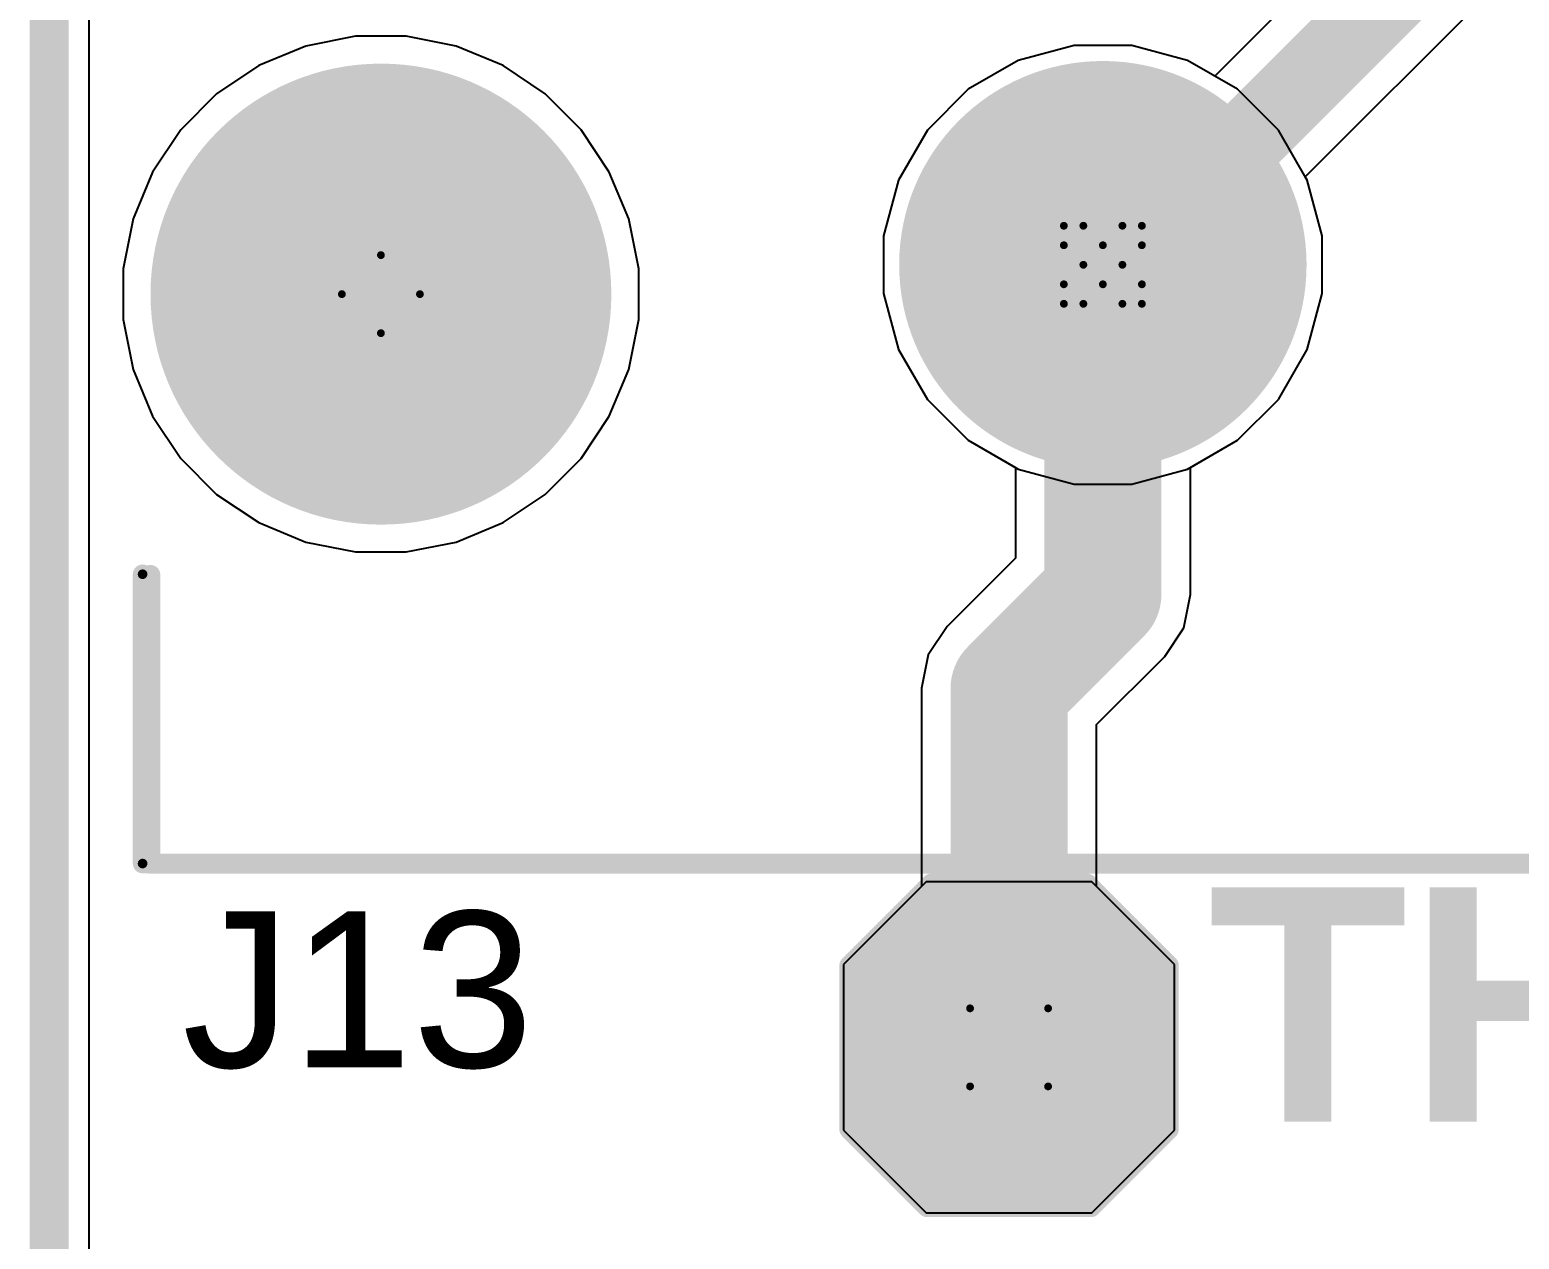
# Model space of a CAD drawing. Header units: inches. Extents: x 0 to 13.9, y -0.2 to 3.4.
# Drawn here: x -0.005 to 0.3768, y 0.2499 to 0.5597 of the extents above; entities that cross this region are included whole.
import ezdxf

# ---------------------------------------------------------------- set-up
doc = ezdxf.new("R2010")
doc.units = ezdxf.units.IN
doc.header["$MEASUREMENT"] = 0
for name, color, linetype in [('Board_Outline', 216, 'Continuous'), ('Bottom Layer', 5, 'Continuous'), ('Bottom Solder', 6, 'Continuous'), ('Drill Drawing', 1, 'Continuous'), ('Layer 1', 16, 'Continuous'), ('Layer 2', 76, 'Continuous'), ('Mechanical 4', 56, 'Continuous'), ('Mechanical 6', 56, 'Continuous'), ('Multi-Layer', 9, 'Continuous'), ('Pad Holes', 156, 'Continuous'), ('Top Layer', 1, 'Continuous'), ('Top Overlay', 2, 'Continuous'), ('Top Solder', 216, 'Continuous')]:
    doc.layers.add(name, color=color, linetype=linetype)
doc.styles.add('Arial', font='', dxfattribs={"height": 0.2})
doc.styles.add('Arial_Bold', font='', dxfattribs={"height": 0.2})
doc.styles.get('Arial').set_extended_font_data('Arial')
doc.styles.get('Arial_Bold').set_extended_font_data('Arial', bold=True)

msp = doc.modelspace()

# ---------------------------------------------------------------- hatches: boundary and pattern name
at = {"layer": 'Bottom Layer'}
h = msp.add_hatch(color=5, dxfattribs=at)
edge = h.paths.add_edge_path()
edge.add_arc((0.27004, 0.49952), 0.04921, 0, 360)
msp.add_hatch(color=5, dxfattribs=at).paths.add_polyline_path([(0.26372, 0.33443), (0.22828, 0.33443), (0.21057, 0.31672), (0.21057, 0.28128), (0.22828, 0.26357), (0.26372, 0.26357), (0.28143, 0.28128), (0.28143, 0.31672)])
at = {"layer": 'Bottom Solder'}
h = msp.add_hatch(color=6, dxfattribs=at)
edge = h.paths.add_edge_path()
edge.add_arc((0.27004, 0.49952), 0.05221, 0, 360)
h = msp.add_hatch(color=6, dxfattribs=at)
edge = h.paths.add_edge_path()
edge.add_arc((0.085, 0.492), 0.003, 0, 360)
msp.add_hatch(color=6, dxfattribs=at).paths.add_polyline_path([(0.26572, 0.33843), (0.22628, 0.33843), (0.20657, 0.31872), (0.20657, 0.27928), (0.22628, 0.25957), (0.26572, 0.25957), (0.28543, 0.27928), (0.28543, 0.31872)])
at = {"layer": 'Layer 1'}
h = msp.add_hatch(color=16, dxfattribs=at)
edge = h.paths.add_edge_path()
edge.add_arc((0.27004, 0.49952), 0.04921, 0, 360)
msp.add_hatch(color=16, dxfattribs=at).paths.add_polyline_path([(0.26372, 0.33443), (0.22828, 0.33443), (0.21057, 0.31672), (0.21057, 0.28128), (0.22828, 0.26357), (0.26372, 0.26357), (0.28143, 0.28128), (0.28143, 0.31672)])
at = {"layer": 'Layer 2'}
h = msp.add_hatch(color=76, dxfattribs=at)
edge = h.paths.add_edge_path()
edge.add_arc((0.27004, 0.49952), 0.04921, 0, 360)
msp.add_hatch(color=76, dxfattribs=at).paths.add_polyline_path([(0.26372, 0.33443), (0.22828, 0.33443), (0.21057, 0.31672), (0.21057, 0.28128), (0.22828, 0.26357), (0.26372, 0.26357), (0.28143, 0.28128), (0.28143, 0.31672)])
at = {"layer": 'Mechanical 4'}
h = msp.add_hatch(color=56, dxfattribs=at)
edge = h.paths.add_edge_path()
edge.add_arc((0.02391, 0.42023), 0.00125, 0, 360)
h = msp.add_hatch(color=56, dxfattribs=at)
edge = h.paths.add_edge_path()
edge.add_arc((0.02391, 0.3461), 0.00125, 0, 360)
h = msp.add_hatch(color=56, dxfattribs=at)
edge = h.paths.add_edge_path()
edge.add_arc((0.02391, 0.3461), 0.00125, 0, 360)
at = {"layer": 'Multi-Layer'}
h = msp.add_hatch(color=9, dxfattribs=at)
edge = h.paths.add_edge_path()
edge.add_arc((0.27004, 0.49952), 0.04921, 0, 360)
msp.add_hatch(color=9, dxfattribs=at).paths.add_polyline_path([(0.26372, 0.33443), (0.22828, 0.33443), (0.21057, 0.31672), (0.21057, 0.28128), (0.22828, 0.26357), (0.26372, 0.26357), (0.28143, 0.28128), (0.28143, 0.31672)])
at = {"layer": 'Pad Holes'}
h = msp.add_hatch(color=7, dxfattribs=at)
edge = h.paths.add_edge_path()
edge.add_arc((0.085, 0.492), 0.05906, 0, 360)
h = msp.add_hatch(color=7, dxfattribs=at)
edge = h.paths.add_edge_path()
edge.add_arc((0.27004, 0.49952), 0.03543, 0, 360)
h = msp.add_hatch(color=7, dxfattribs=at)
edge = h.paths.add_edge_path()
edge.add_arc((0.02391, 0.42023), 0.00125, 0, 360)
h = msp.add_hatch(color=7, dxfattribs=at)
edge = h.paths.add_edge_path()
edge.add_arc((0.02391, 0.3461), 0.00125, 0, 360)
h = msp.add_hatch(color=7, dxfattribs=at)
edge = h.paths.add_edge_path()
edge.add_arc((0.02391, 0.3461), 0.00125, 0, 360)
h = msp.add_hatch(color=7, dxfattribs=at)
edge = h.paths.add_edge_path()
edge.add_arc((0.246, 0.299), 0.01811, 0, 360)
at = {"layer": 'Top Layer'}
h = msp.add_hatch(color=1, dxfattribs=at)
edge = h.paths.add_edge_path()
edge.add_arc((0.27004, 0.49952), 0.04921, 0, 360)
msp.add_hatch(color=1, dxfattribs=at).paths.add_polyline_path([(0.26372, 0.33443), (0.22828, 0.33443), (0.21057, 0.31672), (0.21057, 0.28128), (0.22828, 0.26357), (0.26372, 0.26357), (0.28143, 0.28128), (0.28143, 0.31672)])
at = {"layer": 'Top Solder'}
h = msp.add_hatch(color=216, dxfattribs=at)
edge = h.paths.add_edge_path()
edge.add_arc((0.27004, 0.49952), 0.05221, 0, 360)
h = msp.add_hatch(color=216, dxfattribs=at)
edge = h.paths.add_edge_path()
edge.add_arc((0.085, 0.492), 0.003, 0, 360)
msp.add_hatch(color=216, dxfattribs=at).paths.add_polyline_path([(0.26572, 0.33843), (0.22628, 0.33843), (0.20657, 0.31872), (0.20657, 0.27928), (0.22628, 0.25957), (0.26572, 0.25957), (0.28543, 0.27928), (0.28543, 0.31872)])

# ---------------------------------------------------------------- linework, layer by layer
at = {"layer": 'Board_Outline'}
msp.add_lwpolyline([(0, 0, 0.01, 0.01, 0), (0, 3.25, 0.01, 0.01, 0)], format="xyseb", dxfattribs=at)
at = {"layer": 'Bottom Layer'}
for p, q in [((0.0102, 0.0102), (0.0102, 3.2398)), ((0.3491, 0.59826), (0.29871, 0.54787)), ((0.32193, 0.52206), (0.36853, 0.56867)), ((0.07849, 0.55806), (0.06573, 0.55552)), ((0.09151, 0.55806), (0.07849, 0.55806)), ((0.10427, 0.55552), (0.09151, 0.55806)), ((0.06573, 0.55552), (0.05371, 0.55054)), ((0.11629, 0.55054), (0.10427, 0.55552)), ((0.26264, 0.55573), (0.24834, 0.5519)), ((0.27744, 0.55573), (0.26264, 0.55573)), ((0.29174, 0.5519), (0.27744, 0.55573)), ((0.05371, 0.55054), (0.04289, 0.54331)), ((0.12711, 0.54331), (0.11629, 0.55054)), ((0.24834, 0.5519), (0.23552, 0.5445)), ((0.29871, 0.54787), (0.29174, 0.5519)), ((0.04289, 0.54331), (0.03369, 0.53411)), ((0.13631, 0.53411), (0.12711, 0.54331)), ((0.23552, 0.5445), (0.22506, 0.53404)), ((0.03369, 0.53411), (0.02646, 0.52329)), ((0.14354, 0.52329), (0.13631, 0.53411)), ((0.22506, 0.53404), (0.21766, 0.52122)), ((0.02646, 0.52329), (0.02148, 0.51127)), ((0.14852, 0.51127), (0.14354, 0.52329)), ((0.21766, 0.52122), (0.21383, 0.50692)), ((0.32242, 0.52122), (0.32193, 0.52206)), ((0.32625, 0.50692), (0.32242, 0.52122)), ((0.02148, 0.51127), (0.01894, 0.49851)), ((0.15106, 0.49851), (0.14852, 0.51127)), ((0.21383, 0.50692), (0.21383, 0.49212)), ((0.32625, 0.49212), (0.32625, 0.50692)), ((0.01894, 0.49851), (0.01894, 0.48549)), ((0.15106, 0.48549), (0.15106, 0.49851)), ((0.21383, 0.49212), (0.21766, 0.47782)), ((0.32242, 0.47782), (0.32625, 0.49212)), ((0.01894, 0.48549), (0.02148, 0.47273)), ((0.14852, 0.47273), (0.15106, 0.48549)), ((0.21766, 0.47782), (0.22506, 0.465)), ((0.31502, 0.465), (0.32242, 0.47782)), ((0.02148, 0.47273), (0.02646, 0.46071)), ((0.14354, 0.46071), (0.14852, 0.47273)), ((0.22506, 0.465), (0.23552, 0.45454)), ((0.30455, 0.45454), (0.31502, 0.465)), ((0.02646, 0.46071), (0.03369, 0.44989)), ((0.13631, 0.44989), (0.14354, 0.46071)), ((0.23552, 0.45454), (0.24834, 0.44714)), ((0.29174, 0.44714), (0.30455, 0.45454)), ((0.03369, 0.44989), (0.04289, 0.44069)), ((0.12711, 0.44069), (0.13631, 0.44989)), ((0.24834, 0.44714), (0.26264, 0.44331)), ((0.27744, 0.44331), (0.29174, 0.44714)), ((0.26264, 0.44331), (0.27744, 0.44331)), ((0.04289, 0.44069), (0.05371, 0.43346)), ((0.11629, 0.43346), (0.12711, 0.44069)), ((0.05371, 0.43346), (0.06573, 0.42848)), ((0.10427, 0.42848), (0.11629, 0.43346)), ((0.06573, 0.42848), (0.07849, 0.42594)), ((0.09151, 0.42594), (0.10427, 0.42848)), ((0.07849, 0.42594), (0.09151, 0.42594)), ((0.22478, 0.34143), (0.20357, 0.32022)), ((0.26722, 0.34143), (0.22478, 0.34143)), ((0.28843, 0.32022), (0.26722, 0.34143)), ((0.20357, 0.32022), (0.20357, 0.27778)), ((0.28843, 0.27778), (0.28843, 0.32022)), ((0.20357, 0.27778), (0.22478, 0.25657)), ((0.26722, 0.25657), (0.28843, 0.27778)), ((0.22478, 0.25657), (0.26722, 0.25657))]:
    msp.add_line(p, q, dxfattribs=at)
msp.add_lwpolyline([(0.27246, 0.4971, 0.02, 0.02, 0), (0.36135, 0.586, 0.02, 0.02, 0)], format="xyseb", dxfattribs=at)
msp.add_lwpolyline([(0.26746, 0.4971, 0.01, 0.01, 1), (0.27746, 0.4971, 0.01, 0.01, 1)], format="xyseb", close=True, dxfattribs=at)
at = {"layer": 'Drill Drawing'}
for points in [[(0.26004, 0.50452, 0.002, 0.002, 0), (0.26004, 0.50952, 0.002, 0.002, 0)], [(0.26004, 0.50952, 0.002, 0.002, 0), (0.26504, 0.50952, 0.002, 0.002, 0)], [(0.26504, 0.50952, 0.002, 0.002, 0), (0.27004, 0.50452, 0.002, 0.002, 0)], [(0.27004, 0.50452, 0.002, 0.002, 0), (0.27504, 0.50952, 0.002, 0.002, 0)], [(0.27504, 0.50952, 0.002, 0.002, 0), (0.28004, 0.50952, 0.002, 0.002, 0)], [(0.28004, 0.50452, 0.002, 0.002, 0), (0.28004, 0.50952, 0.002, 0.002, 0)], [(0.26004, 0.50452, 0.002, 0.002, 0), (0.26504, 0.49952, 0.002, 0.002, 0)], [(0.27504, 0.49952, 0.002, 0.002, 0), (0.28004, 0.50452, 0.002, 0.002, 0)], [(0.075, 0.492, 0.002, 0.002, 0), (0.085, 0.502, 0.002, 0.002, 0)], [(0.085, 0.502, 0.002, 0.002, 0), (0.095, 0.492, 0.002, 0.002, 0)], [(0.26004, 0.49452, 0.002, 0.002, 0), (0.26504, 0.49952, 0.002, 0.002, 0)], [(0.27504, 0.49952, 0.002, 0.002, 0), (0.28004, 0.49452, 0.002, 0.002, 0)], [(0.075, 0.492, 0.002, 0.002, 0), (0.085, 0.482, 0.002, 0.002, 0)], [(0.085, 0.482, 0.002, 0.002, 0), (0.095, 0.492, 0.002, 0.002, 0)], [(0.26004, 0.48952, 0.002, 0.002, 0), (0.26004, 0.49452, 0.002, 0.002, 0)], [(0.26504, 0.48952, 0.002, 0.002, 0), (0.27004, 0.49452, 0.002, 0.002, 0)], [(0.27004, 0.49452, 0.002, 0.002, 0), (0.27504, 0.48952, 0.002, 0.002, 0)], [(0.28004, 0.48952, 0.002, 0.002, 0), (0.28004, 0.49452, 0.002, 0.002, 0)], [(0.26004, 0.48952, 0.002, 0.002, 0), (0.26504, 0.48952, 0.002, 0.002, 0)], [(0.27504, 0.48952, 0.002, 0.002, 0), (0.28004, 0.48952, 0.002, 0.002, 0)], [(0.236, 0.309, 0.002, 0.002, 0), (0.256, 0.309, 0.002, 0.002, 0)], [(0.236, 0.289, 0.002, 0.002, 0), (0.236, 0.309, 0.002, 0.002, 0)], [(0.256, 0.289, 0.002, 0.002, 0), (0.256, 0.309, 0.002, 0.002, 0)], [(0.236, 0.289, 0.002, 0.002, 0), (0.256, 0.289, 0.002, 0.002, 0)]]:
    msp.add_lwpolyline(points, format="xyseb", dxfattribs=at)
for points in [[(0.25954, 0.50952, 0.001, 0.001, 1), (0.26054, 0.50952, 0.001, 0.001, 1)], [(0.25954, 0.50952, 0.001, 0.001, 1), (0.26054, 0.50952, 0.001, 0.001, 1)], [(0.26454, 0.50952, 0.001, 0.001, 1), (0.26554, 0.50952, 0.001, 0.001, 1)], [(0.26454, 0.50952, 0.001, 0.001, 1), (0.26554, 0.50952, 0.001, 0.001, 1)], [(0.27454, 0.50952, 0.001, 0.001, 1), (0.27554, 0.50952, 0.001, 0.001, 1)], [(0.27454, 0.50952, 0.001, 0.001, 1), (0.27554, 0.50952, 0.001, 0.001, 1)], [(0.27954, 0.50952, 0.001, 0.001, 1), (0.28054, 0.50952, 0.001, 0.001, 1)], [(0.27954, 0.50952, 0.001, 0.001, 1), (0.28054, 0.50952, 0.001, 0.001, 1)], [(0.25954, 0.50452, 0.001, 0.001, 1), (0.26054, 0.50452, 0.001, 0.001, 1)], [(0.25954, 0.50452, 0.001, 0.001, 1), (0.26054, 0.50452, 0.001, 0.001, 1)], [(0.26954, 0.50452, 0.001, 0.001, 1), (0.27054, 0.50452, 0.001, 0.001, 1)], [(0.26954, 0.50452, 0.001, 0.001, 1), (0.27054, 0.50452, 0.001, 0.001, 1)], [(0.27954, 0.50452, 0.001, 0.001, 1), (0.28054, 0.50452, 0.001, 0.001, 1)], [(0.27954, 0.50452, 0.001, 0.001, 1), (0.28054, 0.50452, 0.001, 0.001, 1)], [(0.0845, 0.502, 0.001, 0.001, 1), (0.0855, 0.502, 0.001, 0.001, 1)], [(0.0845, 0.502, 0.001, 0.001, 1), (0.0855, 0.502, 0.001, 0.001, 1)], [(0.26454, 0.49952, 0.001, 0.001, 1), (0.26554, 0.49952, 0.001, 0.001, 1)], [(0.26454, 0.49952, 0.001, 0.001, 1), (0.26554, 0.49952, 0.001, 0.001, 1)], [(0.27454, 0.49952, 0.001, 0.001, 1), (0.27554, 0.49952, 0.001, 0.001, 1)], [(0.27454, 0.49952, 0.001, 0.001, 1), (0.27554, 0.49952, 0.001, 0.001, 1)], [(0.0745, 0.492, 0.001, 0.001, 1), (0.0755, 0.492, 0.001, 0.001, 1)], [(0.0745, 0.492, 0.001, 0.001, 1), (0.0755, 0.492, 0.001, 0.001, 1)], [(0.0945, 0.492, 0.001, 0.001, 1), (0.0955, 0.492, 0.001, 0.001, 1)], [(0.0945, 0.492, 0.001, 0.001, 1), (0.0955, 0.492, 0.001, 0.001, 1)], [(0.25954, 0.49452, 0.001, 0.001, 1), (0.26054, 0.49452, 0.001, 0.001, 1)], [(0.25954, 0.49452, 0.001, 0.001, 1), (0.26054, 0.49452, 0.001, 0.001, 1)], [(0.26954, 0.49452, 0.001, 0.001, 1), (0.27054, 0.49452, 0.001, 0.001, 1)], [(0.26954, 0.49452, 0.001, 0.001, 1), (0.27054, 0.49452, 0.001, 0.001, 1)], [(0.27954, 0.49452, 0.001, 0.001, 1), (0.28054, 0.49452, 0.001, 0.001, 1)], [(0.27954, 0.49452, 0.001, 0.001, 1), (0.28054, 0.49452, 0.001, 0.001, 1)], [(0.25954, 0.48952, 0.001, 0.001, 1), (0.26054, 0.48952, 0.001, 0.001, 1)], [(0.25954, 0.48952, 0.001, 0.001, 1), (0.26054, 0.48952, 0.001, 0.001, 1)], [(0.26454, 0.48952, 0.001, 0.001, 1), (0.26554, 0.48952, 0.001, 0.001, 1)], [(0.26454, 0.48952, 0.001, 0.001, 1), (0.26554, 0.48952, 0.001, 0.001, 1)], [(0.27454, 0.48952, 0.001, 0.001, 1), (0.27554, 0.48952, 0.001, 0.001, 1)], [(0.27454, 0.48952, 0.001, 0.001, 1), (0.27554, 0.48952, 0.001, 0.001, 1)], [(0.27954, 0.48952, 0.001, 0.001, 1), (0.28054, 0.48952, 0.001, 0.001, 1)], [(0.27954, 0.48952, 0.001, 0.001, 1), (0.28054, 0.48952, 0.001, 0.001, 1)], [(0.0845, 0.482, 0.001, 0.001, 1), (0.0855, 0.482, 0.001, 0.001, 1)], [(0.0845, 0.482, 0.001, 0.001, 1), (0.0855, 0.482, 0.001, 0.001, 1)], [(0.2355, 0.309, 0.001, 0.001, 1), (0.2365, 0.309, 0.001, 0.001, 1)], [(0.2355, 0.309, 0.001, 0.001, 1), (0.2365, 0.309, 0.001, 0.001, 1)], [(0.2555, 0.309, 0.001, 0.001, 1), (0.2565, 0.309, 0.001, 0.001, 1)], [(0.2555, 0.309, 0.001, 0.001, 1), (0.2565, 0.309, 0.001, 0.001, 1)], [(0.2355, 0.289, 0.001, 0.001, 1), (0.2365, 0.289, 0.001, 0.001, 1)], [(0.2355, 0.289, 0.001, 0.001, 1), (0.2365, 0.289, 0.001, 0.001, 1)], [(0.2555, 0.289, 0.001, 0.001, 1), (0.2565, 0.289, 0.001, 0.001, 1)], [(0.2555, 0.289, 0.001, 0.001, 1), (0.2565, 0.289, 0.001, 0.001, 1)]]:
    msp.add_lwpolyline(points, format="xyseb", close=True, dxfattribs=at)
at = {"layer": 'Layer 1'}
for p, q in [((0.0102, 0.0102), (0.0102, 3.2398)), ((0.07849, 0.55806), (0.06573, 0.55552)), ((0.09151, 0.55806), (0.07849, 0.55806)), ((0.10427, 0.55552), (0.09151, 0.55806)), ((0.06573, 0.55552), (0.05371, 0.55054)), ((0.11629, 0.55054), (0.10427, 0.55552)), ((0.26264, 0.55573), (0.24834, 0.5519)), ((0.27744, 0.55573), (0.26264, 0.55573)), ((0.29174, 0.5519), (0.27744, 0.55573)), ((0.05371, 0.55054), (0.04289, 0.54331)), ((0.12711, 0.54331), (0.11629, 0.55054)), ((0.24834, 0.5519), (0.23552, 0.5445)), ((0.30455, 0.5445), (0.29174, 0.5519)), ((0.04289, 0.54331), (0.03369, 0.53411)), ((0.13631, 0.53411), (0.12711, 0.54331)), ((0.23552, 0.5445), (0.22506, 0.53404)), ((0.31502, 0.53404), (0.30455, 0.5445)), ((0.03369, 0.53411), (0.02646, 0.52329)), ((0.14354, 0.52329), (0.13631, 0.53411)), ((0.22506, 0.53404), (0.21766, 0.52122)), ((0.32242, 0.52122), (0.31502, 0.53404)), ((0.02646, 0.52329), (0.02148, 0.51127)), ((0.14852, 0.51127), (0.14354, 0.52329)), ((0.21766, 0.52122), (0.21383, 0.50692)), ((0.32625, 0.50692), (0.32242, 0.52122)), ((0.02148, 0.51127), (0.01894, 0.49851)), ((0.15106, 0.49851), (0.14852, 0.51127)), ((0.21383, 0.50692), (0.21383, 0.49212)), ((0.32625, 0.49212), (0.32625, 0.50692)), ((0.01894, 0.49851), (0.01894, 0.48549)), ((0.15106, 0.48549), (0.15106, 0.49851)), ((0.21383, 0.49212), (0.21766, 0.47782)), ((0.32242, 0.47782), (0.32625, 0.49212)), ((0.01894, 0.48549), (0.02148, 0.47273)), ((0.14852, 0.47273), (0.15106, 0.48549)), ((0.21766, 0.47782), (0.22506, 0.465)), ((0.31502, 0.465), (0.32242, 0.47782)), ((0.02148, 0.47273), (0.02646, 0.46071)), ((0.14354, 0.46071), (0.14852, 0.47273)), ((0.22506, 0.465), (0.23552, 0.45454)), ((0.30455, 0.45454), (0.31502, 0.465)), ((0.02646, 0.46071), (0.03369, 0.44989)), ((0.13631, 0.44989), (0.14354, 0.46071)), ((0.23552, 0.45454), (0.24834, 0.44714)), ((0.29174, 0.44714), (0.30455, 0.45454)), ((0.03369, 0.44989), (0.04289, 0.44069)), ((0.12711, 0.44069), (0.13631, 0.44989)), ((0.24834, 0.44714), (0.26264, 0.44331)), ((0.27744, 0.44331), (0.29174, 0.44714)), ((0.26264, 0.44331), (0.27744, 0.44331)), ((0.04289, 0.44069), (0.05371, 0.43346)), ((0.11629, 0.43346), (0.12711, 0.44069)), ((0.05371, 0.43346), (0.06573, 0.42848)), ((0.10427, 0.42848), (0.11629, 0.43346)), ((0.06573, 0.42848), (0.07849, 0.42594)), ((0.09151, 0.42594), (0.10427, 0.42848)), ((0.07849, 0.42594), (0.09151, 0.42594)), ((0.22478, 0.34143), (0.20357, 0.32022)), ((0.26722, 0.34143), (0.22478, 0.34143)), ((0.28843, 0.32022), (0.26722, 0.34143)), ((0.20357, 0.32022), (0.20357, 0.27778)), ((0.28843, 0.27778), (0.28843, 0.32022)), ((0.20357, 0.27778), (0.22478, 0.25657)), ((0.26722, 0.25657), (0.28843, 0.27778)), ((0.22478, 0.25657), (0.26722, 0.25657))]:
    msp.add_line(p, q, dxfattribs=at)
at = {"layer": 'Layer 2'}
for p, q in [((0.0102, 0.0102), (0.0102, 2.10807)), ((0.07849, 0.55806), (0.06573, 0.55552)), ((0.09151, 0.55806), (0.07849, 0.55806)), ((0.10427, 0.55552), (0.09151, 0.55806)), ((0.06573, 0.55552), (0.05371, 0.55054)), ((0.11629, 0.55054), (0.10427, 0.55552)), ((0.26264, 0.55573), (0.24834, 0.5519)), ((0.27744, 0.55573), (0.26264, 0.55573)), ((0.29174, 0.5519), (0.27744, 0.55573)), ((0.05371, 0.55054), (0.04289, 0.54331)), ((0.12711, 0.54331), (0.11629, 0.55054)), ((0.24834, 0.5519), (0.23552, 0.5445)), ((0.30455, 0.5445), (0.29174, 0.5519)), ((0.04289, 0.54331), (0.03369, 0.53411)), ((0.13631, 0.53411), (0.12711, 0.54331)), ((0.23552, 0.5445), (0.22506, 0.53404)), ((0.31502, 0.53404), (0.30455, 0.5445)), ((0.03369, 0.53411), (0.02646, 0.52329)), ((0.14354, 0.52329), (0.13631, 0.53411)), ((0.22506, 0.53404), (0.21766, 0.52122)), ((0.32242, 0.52122), (0.31502, 0.53404)), ((0.02646, 0.52329), (0.02148, 0.51127)), ((0.14852, 0.51127), (0.14354, 0.52329)), ((0.21766, 0.52122), (0.21383, 0.50692)), ((0.32625, 0.50692), (0.32242, 0.52122)), ((0.02148, 0.51127), (0.01894, 0.49851)), ((0.15106, 0.49851), (0.14852, 0.51127)), ((0.21383, 0.50692), (0.21383, 0.49212)), ((0.32625, 0.49212), (0.32625, 0.50692)), ((0.01894, 0.49851), (0.01894, 0.48549)), ((0.15106, 0.48549), (0.15106, 0.49851)), ((0.21383, 0.49212), (0.21766, 0.47782)), ((0.32242, 0.47782), (0.32625, 0.49212)), ((0.01894, 0.48549), (0.02148, 0.47273)), ((0.14852, 0.47273), (0.15106, 0.48549)), ((0.21766, 0.47782), (0.22506, 0.465)), ((0.31502, 0.465), (0.32242, 0.47782)), ((0.02148, 0.47273), (0.02646, 0.46071)), ((0.14354, 0.46071), (0.14852, 0.47273)), ((0.22506, 0.465), (0.23552, 0.45454)), ((0.30455, 0.45454), (0.31502, 0.465)), ((0.02646, 0.46071), (0.03369, 0.44989)), ((0.13631, 0.44989), (0.14354, 0.46071)), ((0.23552, 0.45454), (0.24834, 0.44714)), ((0.29174, 0.44714), (0.30455, 0.45454)), ((0.03369, 0.44989), (0.04289, 0.44069)), ((0.12711, 0.44069), (0.13631, 0.44989)), ((0.24834, 0.44714), (0.26264, 0.44331)), ((0.27744, 0.44331), (0.29174, 0.44714)), ((0.26264, 0.44331), (0.27744, 0.44331)), ((0.04289, 0.44069), (0.05371, 0.43346)), ((0.11629, 0.43346), (0.12711, 0.44069)), ((0.05371, 0.43346), (0.06573, 0.42848)), ((0.10427, 0.42848), (0.11629, 0.43346)), ((0.06573, 0.42848), (0.07849, 0.42594)), ((0.09151, 0.42594), (0.10427, 0.42848)), ((0.07849, 0.42594), (0.09151, 0.42594)), ((0.22478, 0.34143), (0.20357, 0.32022)), ((0.26722, 0.34143), (0.22478, 0.34143)), ((0.28843, 0.32022), (0.26722, 0.34143)), ((0.20357, 0.32022), (0.20357, 0.27778)), ((0.28843, 0.27778), (0.28843, 0.32022)), ((0.20357, 0.27778), (0.22478, 0.25657)), ((0.26722, 0.25657), (0.28843, 0.27778)), ((0.22478, 0.25657), (0.26722, 0.25657))]:
    msp.add_line(p, q, dxfattribs=at)
at = {"layer": 'Mechanical 4'}
for points in [[(0.02391, 0.3461, 0.005, 0.005, 0), (0.02391, 0.42023, 0.005, 0.005, 0)], [(0.02391, 0.3461, 0.005, 0.005, 0), (0.67745, 0.3461, 0.005, 0.005, 0)]]:
    msp.add_lwpolyline(points, format="xyseb", dxfattribs=at)
for points in [[(0.02266, 0.42023, 0.0025, 0.0025, 1), (0.02516, 0.42023, 0.0025, 0.0025, 1)], [(0.02266, 0.3461, 0.0025, 0.0025, 1), (0.02516, 0.3461, 0.0025, 0.0025, 1)], [(0.02266, 0.3461, 0.0025, 0.0025, 1), (0.02516, 0.3461, 0.0025, 0.0025, 1)]]:
    msp.add_lwpolyline(points, format="xyseb", close=True, dxfattribs=at)
at = {"layer": 'Mechanical 6'}
msp.add_lwpolyline([(0, 0, 0.005, 0.005, 0), (0, 3.25, 0.005, 0.005, 0)], format="xyseb", dxfattribs=at)
at = {"layer": 'Top Layer'}
for p, q in [((0.0102, 0.0102), (0.0102, 2.13807)), ((0.07849, 0.55806), (0.06573, 0.55552)), ((0.09151, 0.55806), (0.07849, 0.55806)), ((0.10427, 0.55552), (0.09151, 0.55806)), ((0.06573, 0.55552), (0.05371, 0.55054)), ((0.11629, 0.55054), (0.10427, 0.55552)), ((0.26264, 0.55573), (0.24834, 0.5519)), ((0.27744, 0.55573), (0.26264, 0.55573)), ((0.29174, 0.5519), (0.27744, 0.55573)), ((0.05371, 0.55054), (0.04289, 0.54331)), ((0.12711, 0.54331), (0.11629, 0.55054)), ((0.24834, 0.5519), (0.23552, 0.5445)), ((0.30455, 0.5445), (0.29174, 0.5519)), ((0.04289, 0.54331), (0.03369, 0.53411)), ((0.13631, 0.53411), (0.12711, 0.54331)), ((0.23552, 0.5445), (0.22506, 0.53404)), ((0.31502, 0.53404), (0.30455, 0.5445)), ((0.03369, 0.53411), (0.02646, 0.52329)), ((0.14354, 0.52329), (0.13631, 0.53411)), ((0.22506, 0.53404), (0.21766, 0.52122)), ((0.32242, 0.52122), (0.31502, 0.53404)), ((0.02646, 0.52329), (0.02148, 0.51127)), ((0.14852, 0.51127), (0.14354, 0.52329)), ((0.21766, 0.52122), (0.21383, 0.50692)), ((0.32625, 0.50692), (0.32242, 0.52122)), ((0.02148, 0.51127), (0.01894, 0.49851)), ((0.15106, 0.49851), (0.14852, 0.51127)), ((0.21383, 0.50692), (0.21383, 0.49212)), ((0.32625, 0.49212), (0.32625, 0.50692)), ((0.01894, 0.49851), (0.01894, 0.48549)), ((0.15106, 0.48549), (0.15106, 0.49851)), ((0.21383, 0.49212), (0.21766, 0.47782)), ((0.32242, 0.47782), (0.32625, 0.49212)), ((0.01894, 0.48549), (0.02148, 0.47273)), ((0.14852, 0.47273), (0.15106, 0.48549)), ((0.21766, 0.47782), (0.22506, 0.465)), ((0.31502, 0.465), (0.32242, 0.47782)), ((0.02148, 0.47273), (0.02646, 0.46071)), ((0.14354, 0.46071), (0.14852, 0.47273)), ((0.22506, 0.465), (0.23552, 0.45454)), ((0.30455, 0.45454), (0.31502, 0.465)), ((0.02646, 0.46071), (0.03369, 0.44989)), ((0.13631, 0.44989), (0.14354, 0.46071)), ((0.23552, 0.45454), (0.24761, 0.44756)), ((0.29247, 0.44756), (0.30455, 0.45454)), ((0.03369, 0.44989), (0.04289, 0.44069)), ((0.12711, 0.44069), (0.13631, 0.44989)), ((0.24761, 0.44756), (0.24761, 0.42433)), ((0.29247, 0.41504), (0.29247, 0.44756)), ((0.04289, 0.44069), (0.05371, 0.43346)), ((0.11629, 0.43346), (0.12711, 0.44069)), ((0.05371, 0.43346), (0.06573, 0.42848)), ((0.10427, 0.42848), (0.11629, 0.43346)), ((0.06573, 0.42848), (0.07849, 0.42594)), ((0.09151, 0.42594), (0.10427, 0.42848)), ((0.07849, 0.42594), (0.09151, 0.42594)), ((0.24761, 0.42433), (0.23014, 0.40686)), ((0.29076, 0.40646), (0.29247, 0.41504)), ((0.23014, 0.40686), (0.22528, 0.39958)), ((0.2859, 0.39918), (0.29076, 0.40646)), ((0.22528, 0.39958), (0.22357, 0.391)), ((0.26843, 0.38171), (0.2859, 0.39918)), ((0.22357, 0.391), (0.22357, 0.34022)), ((0.26843, 0.34022), (0.26843, 0.38171)), ((0.22357, 0.34022), (0.20357, 0.32022)), ((0.28843, 0.32022), (0.26843, 0.34022)), ((0.20357, 0.32022), (0.20357, 0.27778)), ((0.28843, 0.27778), (0.28843, 0.32022)), ((0.20357, 0.27778), (0.22478, 0.25657)), ((0.26722, 0.25657), (0.28843, 0.27778)), ((0.22478, 0.25657), (0.26722, 0.25657))]:
    msp.add_line(p, q, dxfattribs=at)
for points in [[(0.27004, 0.41504, 0.03, 0.03, 0), (0.27004, 0.49952, 0.03, 0.03, 0)], [(0.246, 0.391, 0.03, 0.03, 0), (0.27004, 0.41504, 0.03, 0.03, 0)], [(0.246, 0.299, 0.03, 0.03, 0), (0.246, 0.391, 0.03, 0.03, 0)]]:
    msp.add_lwpolyline(points, format="xyseb", dxfattribs=at)
for points in [[(0.26254, 0.49952, 0.015, 0.015, 1), (0.27754, 0.49952, 0.015, 0.015, 1)], [(0.26254, 0.41504, 0.015, 0.015, 1), (0.27754, 0.41504, 0.015, 0.015, 1)], [(0.26254, 0.41504, 0.015, 0.015, 1), (0.27754, 0.41504, 0.015, 0.015, 1)], [(0.2385, 0.391, 0.015, 0.015, 1), (0.2535, 0.391, 0.015, 0.015, 1)], [(0.2385, 0.391, 0.015, 0.015, 1), (0.2535, 0.391, 0.015, 0.015, 1)], [(0.2385, 0.299, 0.015, 0.015, 1), (0.2535, 0.299, 0.015, 0.015, 1)]]:
    msp.add_lwpolyline(points, format="xyseb", close=True, dxfattribs=at)
at = {"layer": 'Top Overlay'}
for points in [[(0.02594, 0.34598, 0.005, 0.005, 0), (0.02594, 0.4201, 0.005, 0.005, 0)], [(0.02594, 0.34598, 0.005, 0.005, 0), (0.67949, 0.34598, 0.005, 0.005, 0)], [(0.205, 0.32, 0.005, 0.005, 0), (0.226, 0.341, 0.005, 0.005, 0)], [(0.226, 0.341, 0.005, 0.005, 0), (0.266, 0.341, 0.005, 0.005, 0)], [(0.266, 0.341, 0.005, 0.005, 0), (0.287, 0.32, 0.005, 0.005, 0)], [(0.205, 0.278, 0.005, 0.005, 0), (0.205, 0.32, 0.005, 0.005, 0)], [(0.287, 0.278, 0.005, 0.005, 0), (0.287, 0.32, 0.005, 0.005, 0)], [(0.205, 0.278, 0.005, 0.005, 0), (0.225, 0.258, 0.005, 0.005, 0)], [(0.267, 0.258, 0.005, 0.005, 0), (0.287, 0.278, 0.005, 0.005, 0)], [(0.226, 0.258, 0.005, 0.005, 0), (0.267, 0.258, 0.005, 0.005, 0)]]:
    msp.add_lwpolyline(points, format="xyseb", dxfattribs=at)
for points in [[(0.02469, 0.4201, 0.0025, 0.0025, 1), (0.02719, 0.4201, 0.0025, 0.0025, 1)], [(0.02469, 0.34598, 0.0025, 0.0025, 1), (0.02719, 0.34598, 0.0025, 0.0025, 1)], [(0.02469, 0.34598, 0.0025, 0.0025, 1), (0.02719, 0.34598, 0.0025, 0.0025, 1)], [(0.22475, 0.341, 0.0025, 0.0025, 1), (0.22725, 0.341, 0.0025, 0.0025, 1)], [(0.22475, 0.341, 0.0025, 0.0025, 1), (0.22725, 0.341, 0.0025, 0.0025, 1)], [(0.26475, 0.341, 0.0025, 0.0025, 1), (0.26725, 0.341, 0.0025, 0.0025, 1)], [(0.26475, 0.341, 0.0025, 0.0025, 1), (0.26725, 0.341, 0.0025, 0.0025, 1)], [(0.20375, 0.32, 0.0025, 0.0025, 1), (0.20625, 0.32, 0.0025, 0.0025, 1)], [(0.20375, 0.32, 0.0025, 0.0025, 1), (0.20625, 0.32, 0.0025, 0.0025, 1)], [(0.28575, 0.32, 0.0025, 0.0025, 1), (0.28825, 0.32, 0.0025, 0.0025, 1)], [(0.28575, 0.32, 0.0025, 0.0025, 1), (0.28825, 0.32, 0.0025, 0.0025, 1)], [(0.20375, 0.278, 0.0025, 0.0025, 1), (0.20625, 0.278, 0.0025, 0.0025, 1)], [(0.20375, 0.278, 0.0025, 0.0025, 1), (0.20625, 0.278, 0.0025, 0.0025, 1)], [(0.28575, 0.278, 0.0025, 0.0025, 1), (0.28825, 0.278, 0.0025, 0.0025, 1)], [(0.28575, 0.278, 0.0025, 0.0025, 1), (0.28825, 0.278, 0.0025, 0.0025, 1)], [(0.22375, 0.258, 0.0025, 0.0025, 1), (0.22625, 0.258, 0.0025, 0.0025, 1)], [(0.22475, 0.258, 0.0025, 0.0025, 1), (0.22725, 0.258, 0.0025, 0.0025, 1)], [(0.26575, 0.258, 0.0025, 0.0025, 1), (0.26825, 0.258, 0.0025, 0.0025, 1)], [(0.26575, 0.258, 0.0025, 0.0025, 1), (0.26825, 0.258, 0.0025, 0.0025, 1)]]:
    msp.add_lwpolyline(points, format="xyseb", close=True, dxfattribs=at)

# ---------------------------------------------------------------- texts
for s, height, style, p in [('THERM+', 0.06, 'Arial_Bold', (0.297, 0.28)), ('J13', 0.04, 'Arial', (0.03406, 0.29388))]:
    msp.add_text(s, height=height, dxfattribs=dict(at, style=style)).set_placement(p)

doc.saveas('drawing.dxf')
